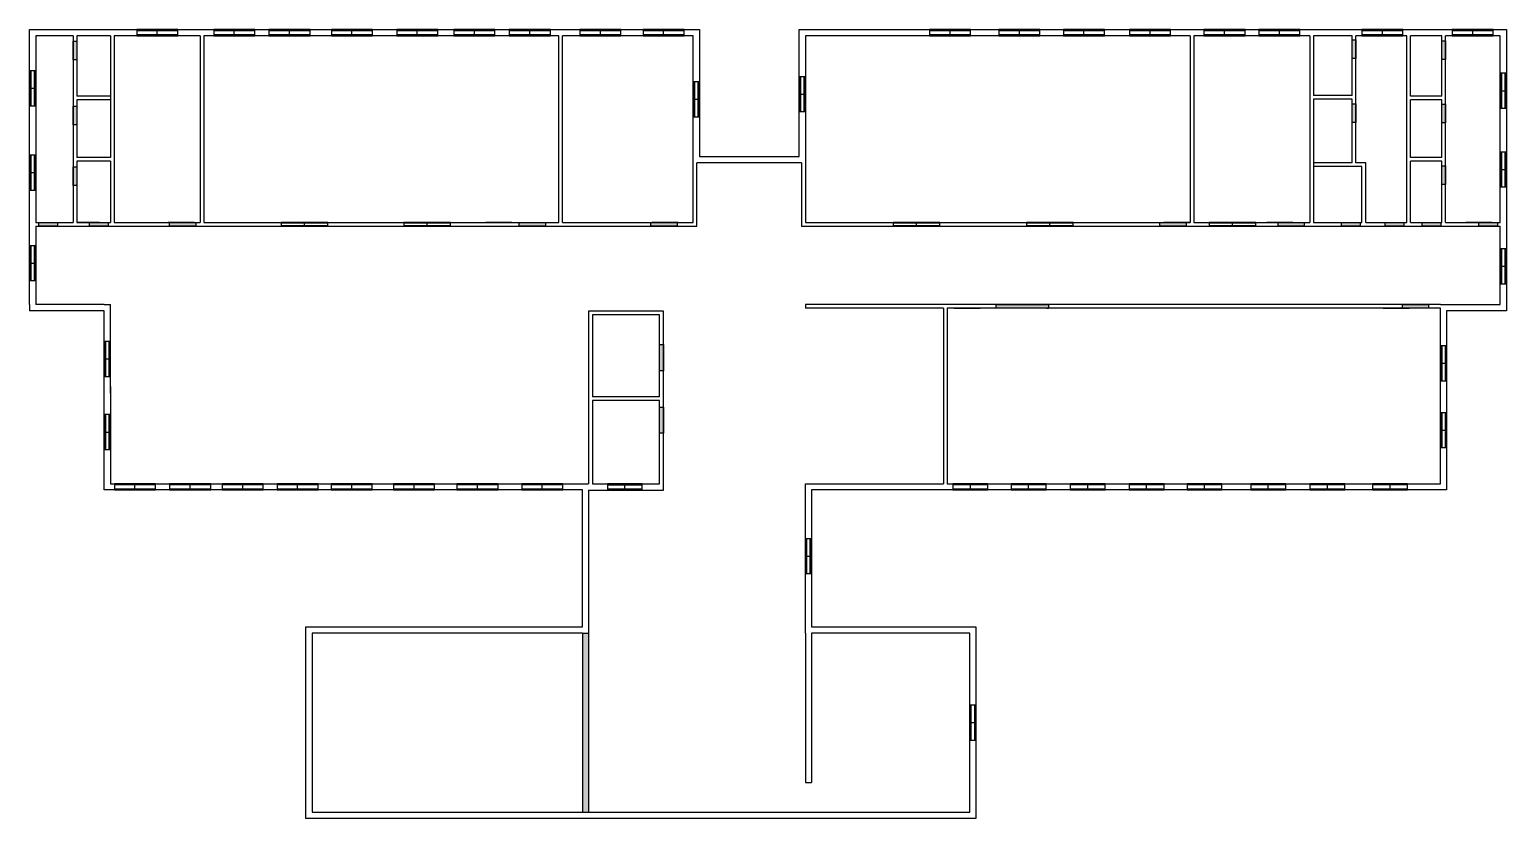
# Model space of a CAD drawing. Header units: inches. Extents: x -6648 to 13453, y -413 to 2125.
# Drawn here: x 6032 to 8404, y 857 to 2125 of the extents above; entities that cross this region are included whole.
import ezdxf

# ---------------------------------------------------------------- set-up
doc = ezdxf.new("R2010")
doc.units = ezdxf.units.IN
doc.header["$MEASUREMENT"] = 0
doc.layers.add('Door', color=7, linetype='Continuous', true_color=0xf00e0a)
doc.layers.add('Window', color=7, linetype='Continuous', true_color=0xd6300a)
doc.layers.add('hatches', color=7, linetype='Continuous')

# ---------------------------------------------------------------- blocks, each defined once
blk = doc.blocks.new('bathroom door')
at = {"true_color": 0x636466}
h = blk.add_hatch(color=251, dxfattribs=at)
h.dxf.hatch_style = 1
h.paths.add_polyline_path([(30, 0), (30, 6), (0, 6), (0, 0)])
at = {"color": 251, "true_color": 0x636466}
blk.add_lwpolyline([(0, 6), (30, 6), (30, 0), (0, 0)], close=True, dxfattribs=at)
blk = doc.blocks.new('door 2')
at = {"true_color": 0x636466}
h = blk.add_hatch(color=251, dxfattribs=at)
h.dxf.hatch_style = 1
h.paths.add_polyline_path([(0, 6), (-42, 6), (-42, 0), (0, 0)])
at = {"color": 251, "true_color": 0x636466}
blk.add_lwpolyline([(-42, 6), (0, 6), (0, 0), (-42, 0)], close=True, dxfattribs=at)
blk = doc.blocks.new('Window 5.5 feet')
at = {"layer": 'Window'}
for p, q in [((66, 10), (0, 10)), ((0, 10), (0, 0)), ((66, 8), (0, 8)), ((0, 2), (66, 2)), ((0, 0), (66, 0)), ((33, 2), (33, 8)), ((66, 0), (66, 10))]:
    blk.add_line(p, q, dxfattribs=at)
blk = doc.blocks.new('window small')
at = {"layer": 'Window'}
for p, q in [((56.1, 10), (0, 10)), ((0, 10), (0, 0)), ((56.1, 8), (0, 8)), ((0, 2), (56.1, 2)), ((0, 0), (56.1, 0)), ((28, 2), (28, 8)), ((56.1, 0), (56.1, 10))]:
    blk.add_line(p, q, dxfattribs=at)
blk = doc.blocks.new('window 6')
at = {"layer": 'Window'}
for p, q in [((75, 5.9), (0, 5.9)), ((0, 5.9), (0, 0)), ((75, 4.7), (0, 4.7)), ((0, 1.2), (75, 1.2)), ((0, 0), (75, 0)), ((37.5, 1.2), (37.5, 4.7)), ((75, 0.1), (75, 6))]:
    blk.add_line(p, q, dxfattribs=at)
blk = doc.blocks.new('civil')
at = {"true_color": 0x939598}
h = blk.add_hatch(color=252, dxfattribs=at)
h.dxf.hatch_style = 1
h.paths.add_polyline_path([(761.6, -240), (751.6, -240), (751.6, -528), (761.6, -528)])
at = {"layer": 'Door', "true_color": 0x636466}
h = blk.add_hatch(color=251, dxfattribs=at)
h.dxf.hatch_style = 1
h.paths.add_polyline_path([(1500.3, 282), (1500.3, 288), (1416.3, 288), (1416.3, 282)])
for p, q in [((-66.4, 720), (-66.4, 420)), ((-60.4, 720), (-60.4, 622.8)), ((-6.4, 720), (-6.4, 612.4)), ((-0.4, 720), (-0.4, 420)), ((137.6, 720), (137.6, 420)), ((143.6, 720), (143.6, 420)), ((713.6, 420), (713.6, 720)), ((719.6, 420), (719.6, 720)), ((1727.6, 720), (1727.6, 420)), ((1733.6, 720), (1733.6, 420)), ((1919.6, 720), (1919.6, 420)), ((1925.6, 720), (1925.6, 624)), ((1987.7, 624), (1987.7, 720)), ((1993.7, 516), (1993.7, 720)), ((2075.6, 420), (2075.6, 720)), ((2081.6, 622.8), (2081.6, 720)), ((2131.7, 622.8), (2131.7, 720)), ((2137.7, 420), (2137.7, 720)), ((-6.4, 622.8), (-60.4, 622.8)), ((-60.4, 616.8), (-60.4, 524.4)), ((-6.4, 616.8), (-60.4, 616.8)), ((-6.4, 616.8), (-6.4, 524.4)), ((1987.7, 624), (1925.6, 624)), ((1925.6, 618), (1925.6, 420)), ((1987.7, 618), (1925.6, 618)), ((1987.7, 516), (1987.7, 618)), ((2131.7, 622.8), (2081.6, 622.8)), ((2081.6, 524.4), (2081.6, 616.8)), ((2131.7, 616.8), (2081.6, 616.8)), ((2131.7, 524.4), (2131.7, 616.8)), ((-6.4, 524.4), (-60.4, 524.4)), ((2131.7, 524.4), (2081.6, 524.4)), ((-60.4, 518.4), (-60.4, 420)), ((-6.4, 518.4), (-60.4, 518.4)), ((-6.4, 518.4), (-6.4, 420)), ((1987.7, 516), (1925.6, 516)), ((2003.6, 510), (1925.6, 510)), ((2009.6, 516), (1993.7, 516)), ((2003.6, 420), (2003.6, 510)), ((2009.6, 504), (2009.6, 516)), ((2009.6, 420), (2009.6, 504)), ((2081.6, 420), (2081.6, 518.4)), ((2131.7, 518.4), (2081.6, 518.4)), ((2131.7, 420), (2131.7, 518.4)), ((-6.4, 423), (-6.4, 423)), ((1925.6, 420), (2003.6, 420)), ((1925.6, 420), (2003.6, 420)), ((2009.6, 420), (2075.6, 420)), ((2009.6, 420), (2063.6, 420)), ((2009.6, 420), (2075.6, 420)), ((2081.6, 420), (2117.6, 420)), ((-136.4, 288), (-136.4, 278)), ((-16.4, 288), (-126.4, 288)), ((-16.4, 288), (-6.4, 288)), ((-6.4, 145.6), (-6.4, 288)), ((1337.6, 288), (1109.6, 288)), ((1109.6, 288), (1109.6, 282)), ((2129.6, 288), (1337.6, 288)), ((881.6, 277.6), (761.6, 277.6)), ((761.6, 277.6), (761.6, 0)), ((875.6, 271.6), (767.6, 271.6)), ((767.6, 271.6), (767.6, 139.6)), ((875.6, 139.6), (875.6, 271.6)), ((881.6, -10.4), (881.6, 277.6)), ((1331.6, 282), (1109.6, 282)), ((1331.6, 282), (1331.6, 0)), ((1337.6, 282), (1337.6, 0)), ((2129.6, 282), (1337.6, 282)), ((875.6, 139.6), (767.6, 139.6)), ((767.6, 133.6), (767.6, -0.4)), ((875.6, 133.6), (767.6, 133.6)), ((875.6, -0.4), (875.6, 133.6)), ((761.6, -10.4), (881.6, -10.4)), ((767.6, -0.4), (875.6, -0.4)), ((1337.6, -10), (1337.6, -10.4)), ((751.6, -240), (751.6, -528)), ((751.6, -240), (761.6, -240)), ((761.6, -240), (761.6, -528)), ((1109.6, -240), (1109.6, -480)), ((1119.6, -240), (1119.6, -480)), ((1109.6, -480), (1119.6, -480))]:
    blk.add_line(p, q)
for points in [[(-136.4, 288), (-136.4, 730), (939.6, 730), (939.6, 526), (1099.6, 526), (1099.6, 730), (2235.6, 730), (2235.6, 278), (2139.6, 278), (2139.6, -10), (1119.6, -10), (1119.6, -230), (1383.6, -230), (1383.6, -538), (307.6, -538), (307.6, -230), (751.6, -230), (751.6, -10), (-16.4, -10), (-16.4, 156), (-16.4, 278), (-136.4, 278)], [(-66.4, 720), (-126.4, 720), (-126.4, 420)], [(-6.4, 720), (-60.4, 720)], [(137.6, 720), (-0.4, 720)], [(713.6, 720), (143.6, 720)], [(929.6, 516), (929.6, 720), (719.6, 720)], [(1727.6, 720), (1109.6, 720), (1109.6, 516)], [(1919.6, 720), (1733.6, 720)], [(1987.7, 720), (1925.6, 720)], [(2075.6, 720), (1993.7, 720)], [(2131.7, 720), (2081.6, 720)], [(2225.6, 420), (2225.6, 720), (2137.7, 720)], [(-126.4, 414), (935.6, 414), (935.6, 516)], [(719.6, 420), (929.6, 420), (929.6, 516)], [(1103.6, 516), (935.6, 516)], [(1103.6, 516), (1103.6, 414), (2225.6, 414)], [(1109.6, 516), (1109.6, 420), (1727.6, 420)], [(-126.4, 420), (-66.4, 420)], [(-126.4, 414), (-126.4, 288)], [(-66, 414), (-24, 414)], [(-60.4, 420), (-6.4, 420)], [(-24, 420), (-60.4, 420)], [(-0.4, 420), (137.6, 420)], [(128.3, 420), (86.3, 420)], [(86.3, 414), (128.3, 414)], [(143.6, 420), (713.6, 420)], [(638.4, 420), (596.4, 420)], [(596.4, 414), (638.4, 414)], [(905.2, 420), (863.2, 420)], [(863.2, 414), (905.2, 414)], [(1727.6, 420), (1685.6, 420)], [(1685.6, 414), (1727.6, 414)], [(1733.6, 420), (1919.6, 420)], [(1892.6, 420), (1892.6, 420), (1850.6, 420)], [(1850.6, 414), (1892.6, 414)], [(1925.6, 420), (2003.6, 420)], [(2009.6, 420), (2075.6, 420)], [(2081.6, 420), (2131.7, 420)], [(2129.6, 288), (2225.6, 288), (2225.6, 414)], [(2137.7, 420), (2225.6, 420)], [(2212.4, 420), (2212.4, 420), (2170.4, 420)], [(2170.4, 414), (2212.4, 414)], [(1390.5, 288), (1348.5, 288)], [(2079.6, 288), (2037.6, 288)], [(1337.6, 0), (2129.6, 0), (2129.6, 282)], [(1348.5, 282), (1390.5, 282)], [(2037.6, 282), (2079.6, 282)], [(-6.4, 156), (-6.4, 0), (761.6, 0)], [(1109.6, -240), (1109.6, 0), (1331.6, 0)], [(761.6, -10.4), (761.6, -240)], [(751.6, -240), (317.6, -240), (317.6, -528), (1373.6, -528), (1373.6, -240), (1119.6, -240)]]:
    blk.add_lwpolyline(points)
at = {"color": 251, "true_color": 0x636466}
blk.add_lwpolyline([(1416.3, 288), (1500.3, 288), (1500.3, 282), (1416.3, 282)], close=True, dxfattribs=at)
at = {"layer": 'Door'}
for p, q in [((1419.3, 282), (1416.3, 282)), ((1497.3, 282), (1500.3, 282))]:
    blk.add_line(p, q, dxfattribs=at)
for name, p in [('Window 5.5 feet', (35.7, 720)), ('Window 5.5 feet', (159.4, 720)), ('Window 5.5 feet', (248.2, 720)), ('Window 5.5 feet', (348.5, 720)), ('Window 5.5 feet', (453.4, 720)), ('Window 5.5 feet', (545, 720)), ('Window 5.5 feet', (634.1, 720)), ('Window 5.5 feet', (747.5, 720)), ('Window 5.5 feet', (849, 720)), ('Window 5.5 feet', (1309.1, 720)), ('Window 5.5 feet', (1420.3, 720)), ('Window 5.5 feet', (1524, 720)), ('Window 5.5 feet', (1630.2, 720)), ('Window 5.5 feet', (1749.8, 720)), ('Window 5.5 feet', (1837.9, 720)), ('Window 5.5 feet', (2003.3, 720)), ('Window 5.5 feet', (2148.4, 720)), ('window 6', (267.6, 414)), ('window 6', (464.6, 414)), ('window 6', (1250.6, 414)), ('window 6', (1464.6, 414)), ('window 6', (1758.1, 414)), ('Window 5.5 feet', (0, -10)), ('Window 5.5 feet', (88.6, -10)), ('Window 5.5 feet', (173.1, -10)), ('Window 5.5 feet', (261.1, -10)), ('Window 5.5 feet', (348.1, -10)), ('Window 5.5 feet', (448.1, -10)), ('Window 5.5 feet', (550.1, -10)), ('Window 5.5 feet', (654.1, -10)), ('window small', (1346.6, -10)), ('window small', (1440.1, -10)), ('window small', (1535.1, -10)), ('window small', (1629.6, -10)), ('window small', (1722.6, -10)), ('window small', (1825.1, -10)), ('window small', (1920.1, -10)), ('window small', (2020.7, -10)), ('window small', (791.6, -10.4))]:
    blk.add_blockref(name, p)
at = {"rotation": 270}
for p in [(-136.4, 663.5), (929.6, 646), (1099.6, 654.1), (2225.6, 659.6), (-136.4, 528.1), (2225.6, 533.1), (-136.4, 382.6), (2225.6, 377.6), (-16.4, 228.6), (2129.6, 221.6), (-16.4, 111.1), (2129.6, 114.1), (1109.6, -88.4), (1373.6, -356)]:
    blk.add_blockref('window small', p, dxfattribs=at)
at = {"layer": 'hatches', "color": 251, "true_color": 0x636466}
for name, p, rotation in [('bathroom door', (1987.7, 713.2), 270), ('bathroom door', (2131.7, 711.7), 270), ('bathroom door', (-60.4, 681.3), 90), ('bathroom door', (-60.4, 577), 90), ('bathroom door', (1987.7, 610.6), 270), ('bathroom door', (2131.7, 609.8), 270), ('bathroom door', (-60.4, 479.5), 90), ('bathroom door', (2131.7, 510.9), 270), ('door 2', (881.6, 223.6), 90), ('door 2', (881.6, 123.3), 90)]:
    blk.add_blockref(name, p, dxfattribs=dict(at, rotation=rotation))
for name, p in [('bathroom door', (-121.5, 414)), ('bathroom door', (-40, 414)), ('door 2', (130.6, 414)), ('door 2', (692.2, 414)), ('door 2', (903.6, 414)), ('door 2', (1721.2, 414)), ('door 2', (1910.8, 414)), ('bathroom door', (1970.8, 414)), ('bathroom door', (2040.9, 414)), ('bathroom door', (2100.4, 414)), ('bathroom door', (2191.4, 414)), ('door 2', (2110.5, 282))]:
    blk.add_blockref(name, p, dxfattribs=at)

msp = doc.modelspace()

# ---------------------------------------------------------------- block references
msp.add_blockref('civil', (6168.2, 1395.1))

doc.saveas('drawing.dxf')
